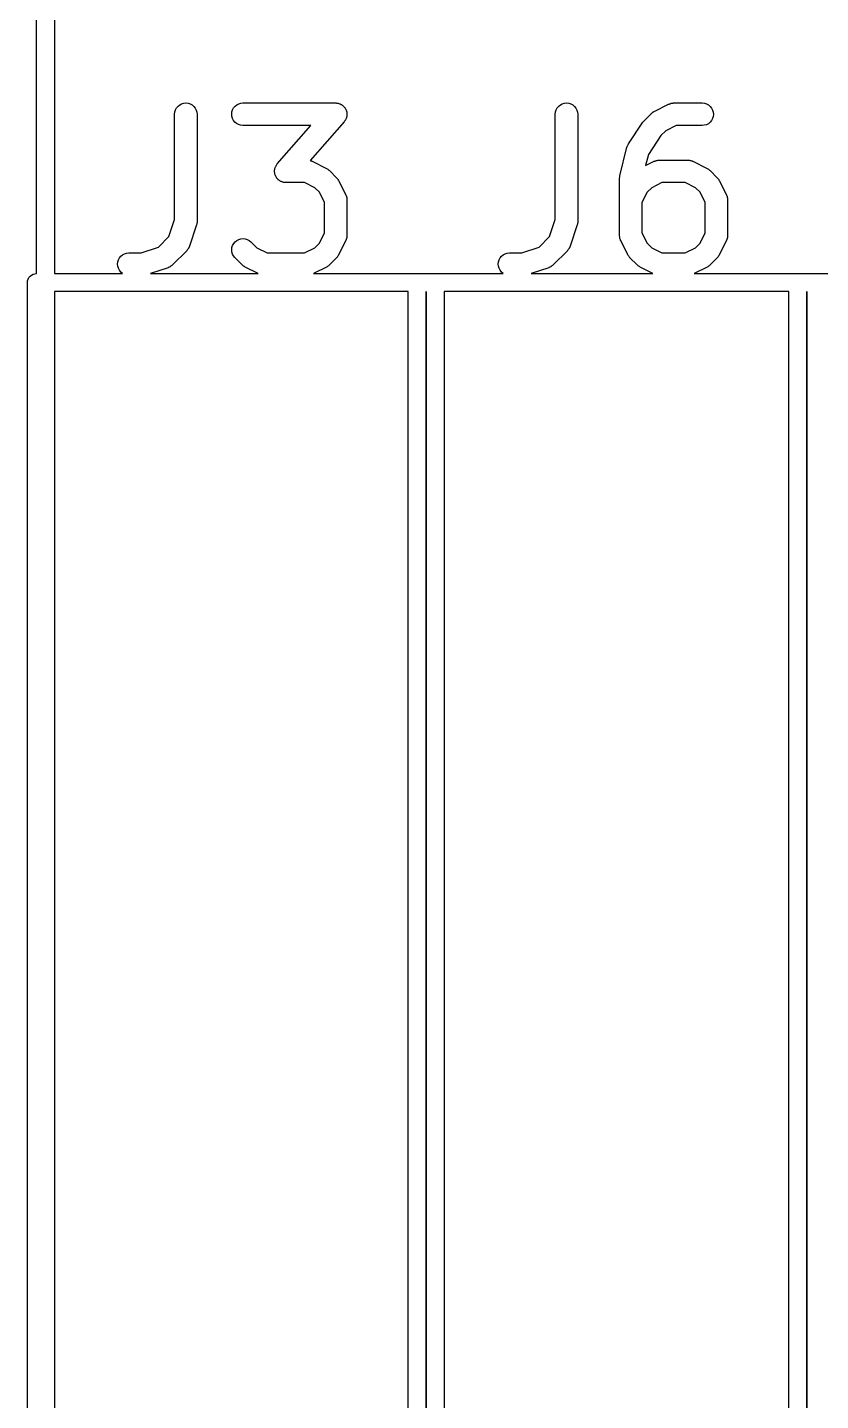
# Model space of a CAD drawing. Extents: x 66.2 to 106.7, y -141.1 to -95.9.
# Drawn here: x 95.13 to 100.42, y -116.62 to -107.46 of the extents above; entities that cross this region are included whole.
import ezdxf

# ---------------------------------------------------------------- set-up
doc = ezdxf.new("R2010")
doc.units = 0
doc.layers.add('BLACK', color=7, linetype='CONTINUOUS')

msp = doc.modelspace()

# ---------------------------------------------------------------- linework, layer by layer
at = {"layer": 'BLACK', "linetype": 'CONTINUOUS'}
for p, q in [((95.31, -101.603), (95.31, -109.1)), ((95.19, -109.1), (95.19, -101.66)), ((96.1117, -108.036), (96.1133, -108.022)), ((96.1133, -108.022), (96.1177, -108.008)), ((96.1177, -108.008), (96.1248, -107.995)), ((96.1248, -107.995), (96.1342, -107.984)), ((96.1342, -107.984), (96.1456, -107.975)), ((96.1456, -107.975), (96.1586, -107.968)), ((96.1586, -107.968), (96.1726, -107.964)), ((96.1726, -107.964), (96.1872, -107.962)), ((96.1872, -107.962), (96.2017, -107.964)), ((96.2017, -107.964), (96.2157, -107.968)), ((96.2157, -107.968), (96.2286, -107.975)), ((96.2286, -107.975), (96.2399, -107.985)), ((96.2399, -107.985), (96.2491, -107.996)), ((96.2491, -107.996), (96.256, -108.009)), ((96.256, -108.009), (96.2602, -108.023)), ((96.2602, -108.023), (96.2617, -108.037)), ((96.4926, -108.037), (96.4942, -108.022)), ((96.4942, -108.022), (96.4985, -108.008)), ((96.4985, -108.008), (96.5054, -107.995)), ((96.5054, -107.995), (96.5148, -107.984)), ((96.5148, -107.984), (96.5261, -107.975)), ((96.5261, -107.975), (96.539, -107.968)), ((96.539, -107.968), (96.5531, -107.964)), ((96.5531, -107.964), (96.5676, -107.962)), ((96.5676, -107.962), (97.1867, -107.962)), ((97.1867, -107.962), (97.1877, -107.962)), ((97.1877, -107.962), (97.1924, -107.963)), ((97.1924, -107.963), (97.1971, -107.963)), ((97.1971, -107.963), (97.1996, -107.964)), ((97.1996, -107.964), (97.2023, -107.964)), ((97.2023, -107.964), (97.2067, -107.965)), ((97.2067, -107.965), (97.2113, -107.967)), ((97.2113, -107.967), (97.2137, -107.968)), ((97.2137, -107.968), (97.2162, -107.968)), ((97.2162, -107.968), (97.2203, -107.971)), ((97.2203, -107.971), (97.2246, -107.973)), ((97.2246, -107.973), (97.2267, -107.974)), ((97.2267, -107.974), (97.229, -107.975)), ((97.229, -107.975), (97.2326, -107.979)), ((97.2326, -107.979), (97.2364, -107.981)), ((97.2364, -107.981), (97.2382, -107.983)), ((97.2382, -107.983), (97.2403, -107.985)), ((97.2403, -107.985), (97.2432, -107.989)), ((97.2432, -107.989), (97.2464, -107.992)), ((97.2464, -107.992), (97.2478, -107.994)), ((97.2478, -107.994), (97.2494, -107.996)), ((97.2494, -107.996), (97.2516, -108)), ((97.2516, -108), (97.2541, -108.004)), ((97.2541, -108.004), (97.255, -108.007)), ((97.255, -108.007), (97.2562, -108.009)), ((97.2562, -108.009), (97.2575, -108.014)), ((97.2575, -108.014), (97.2592, -108.018)), ((97.2592, -108.018), (97.2596, -108.021)), ((97.2596, -108.021), (97.2603, -108.023)), ((97.2603, -108.023), (97.2608, -108.028)), ((97.2608, -108.028), (97.2615, -108.033)), ((98.6517, -108.036), (98.6533, -108.022)), ((98.6533, -108.022), (98.6577, -108.008)), ((98.6577, -108.008), (98.6648, -107.995)), ((98.6648, -107.995), (98.6742, -107.984)), ((98.6742, -107.984), (98.6856, -107.975)), ((98.6856, -107.975), (98.6986, -107.968)), ((98.6986, -107.968), (98.7126, -107.964)), ((98.7126, -107.964), (98.7272, -107.962)), ((98.7272, -107.962), (98.7417, -107.964)), ((98.7417, -107.964), (98.7557, -107.968)), ((98.7557, -107.968), (98.7686, -107.975)), ((98.7686, -107.975), (98.7799, -107.985)), ((98.7799, -107.985), (98.7891, -107.996)), ((98.7891, -107.996), (98.796, -108.009)), ((98.796, -108.009), (98.8002, -108.023)), ((98.8002, -108.023), (98.8017, -108.037)), ((99.2934, -108.031), (99.2967, -108.029)), ((99.2967, -108.029), (99.2998, -108.026)), ((99.2998, -108.026), (99.3024, -108.024)), ((99.3024, -108.024), (99.3049, -108.022)), ((99.3049, -108.022), (99.3086, -108.02)), ((99.3086, -108.02), (99.3122, -108.018)), ((99.3122, -108.018), (99.4074, -107.97)), ((99.4074, -107.97), (99.4083, -107.97)), ((99.4083, -107.97), (99.4104, -107.969)), ((99.4104, -107.969), (99.4124, -107.968)), ((99.4124, -107.968), (99.4173, -107.967)), ((99.4173, -107.967), (99.4221, -107.965)), ((99.4221, -107.965), (99.4243, -107.964)), ((99.4243, -107.964), (99.4264, -107.964)), ((99.4264, -107.964), (99.4315, -107.963)), ((99.4315, -107.963), (99.4365, -107.963)), ((99.4365, -107.963), (99.4388, -107.963)), ((99.4388, -107.963), (99.441, -107.962)), ((99.441, -107.962), (99.6314, -107.962)), ((99.6314, -107.962), (99.6325, -107.962)), ((99.6325, -107.962), (99.647, -107.964)), ((99.647, -107.964), (99.661, -107.968)), ((99.661, -107.968), (99.6738, -107.975)), ((99.6738, -107.975), (99.685, -107.985)), ((99.685, -107.985), (99.6942, -107.996)), ((99.6942, -107.996), (99.701, -108.009)), ((99.701, -108.009), (99.7051, -108.023)), ((99.7051, -108.023), (99.7064, -108.038)), ((96.1117, -108.037), (96.1117, -108.036)), ((96.1117, -108.739), (96.1117, -108.037)), ((96.2617, -108.037), (96.2617, -108.752)), ((96.4939, -108.051), (96.4926, -108.037)), ((96.4981, -108.065), (96.4939, -108.051)), ((96.5049, -108.078), (96.4981, -108.065)), ((96.514, -108.09), (96.5049, -108.078)), ((96.5252, -108.099), (96.514, -108.09)), ((96.5381, -108.106), (96.5252, -108.099)), ((96.552, -108.111), (96.5381, -108.106)), ((96.5666, -108.112), (96.552, -108.111)), ((96.5676, -108.112), (96.5666, -108.112)), ((97.0214, -108.112), (96.5676, -108.112)), ((96.7969, -108.369), (97.0214, -108.112)), ((97.2431, -108.087), (97.0162, -108.346)), ((97.2459, -108.083), (97.2431, -108.087)), ((97.2488, -108.079), (97.2459, -108.083)), ((97.2501, -108.077), (97.2488, -108.079)), ((97.2516, -108.075), (97.2501, -108.077)), ((97.2536, -108.071), (97.2516, -108.075)), ((97.2558, -108.066), (97.2536, -108.071)), ((97.2566, -108.064), (97.2558, -108.066)), ((97.2577, -108.062), (97.2566, -108.064)), ((97.2587, -108.057), (97.2577, -108.062)), ((97.2601, -108.052), (97.2587, -108.057)), ((97.2604, -108.05), (97.2601, -108.052)), ((97.261, -108.047), (97.2604, -108.05)), ((97.2612, -108.043), (97.261, -108.047)), ((97.2617, -108.038), (97.2612, -108.043)), ((97.2615, -108.033), (97.2614, -108.035)), ((97.2614, -108.035), (97.2617, -108.038)), ((98.6517, -108.037), (98.6517, -108.036)), ((98.6517, -108.739), (98.6517, -108.037)), ((98.8017, -108.037), (98.8017, -108.752)), ((99.1405, -108.234), (99.2357, -108.091)), ((99.2357, -108.091), (99.2358, -108.091)), ((99.2358, -108.091), (99.2363, -108.09)), ((99.2358, -108.091), (99.2358, -108.091)), ((99.2358, -108.091), (99.2358, -108.091)), ((99.2363, -108.09), (99.2407, -108.085)), ((99.2407, -108.085), (99.2451, -108.08)), ((99.2451, -108.08), (99.2927, -108.032)), ((99.2927, -108.032), (99.2934, -108.031)), ((99.4587, -108.112), (99.3901, -108.147)), ((99.6314, -108.112), (99.4587, -108.112)), ((99.646, -108.111), (99.6314, -108.112)), ((99.66, -108.107), (99.646, -108.111)), ((99.6729, -108.1), (99.66, -108.107)), ((99.6843, -108.091), (99.6729, -108.1)), ((99.6936, -108.079), (99.6843, -108.091)), ((99.7006, -108.066), (99.6936, -108.079)), ((99.7049, -108.052), (99.7006, -108.066)), ((99.7064, -108.038), (99.7049, -108.052)), ((99.3564, -108.18), (99.2725, -108.306)), ((99.3901, -108.147), (99.3564, -108.18)), ((99.0825, -108.448), (99.1301, -108.257)), ((99.1301, -108.257), (99.1304, -108.256)), ((99.1304, -108.256), (99.1321, -108.252)), ((99.1321, -108.252), (99.1336, -108.247)), ((99.1336, -108.247), (99.1347, -108.245)), ((99.1347, -108.245), (99.1355, -108.243)), ((99.1355, -108.243), (99.1381, -108.238)), ((99.1381, -108.238), (99.1405, -108.234)), ((96.7813, -108.399), (96.7823, -108.394)), ((96.7823, -108.394), (96.7834, -108.392)), ((96.7834, -108.392), (96.7842, -108.389)), ((96.7842, -108.389), (96.7864, -108.385)), ((96.7864, -108.385), (96.7884, -108.381)), ((96.7884, -108.381), (96.7899, -108.379)), ((96.7899, -108.379), (96.7912, -108.376)), ((96.7912, -108.376), (96.7942, -108.373)), ((96.7942, -108.373), (96.7969, -108.369)), ((97.0162, -108.346), (97.0209, -108.348)), ((97.0209, -108.348), (97.0257, -108.349)), ((97.0257, -108.349), (97.0277, -108.35)), ((97.0277, -108.35), (97.0297, -108.351)), ((97.0297, -108.351), (97.125, -108.399)), ((99.2725, -108.306), (99.2539, -108.38)), ((99.2539, -108.38), (99.3122, -108.351)), ((99.3122, -108.351), (99.3131, -108.351)), ((99.3131, -108.351), (99.3152, -108.35)), ((99.3152, -108.35), (99.3171, -108.349)), ((99.3171, -108.349), (99.322, -108.348)), ((99.322, -108.348), (99.3269, -108.346)), ((99.3269, -108.346), (99.329, -108.345)), ((99.329, -108.345), (99.3311, -108.345)), ((99.3311, -108.345), (99.3363, -108.344)), ((99.3363, -108.344), (99.3413, -108.343)), ((99.3413, -108.343), (99.3435, -108.344)), ((99.3435, -108.344), (99.3457, -108.343)), ((99.3457, -108.343), (99.5362, -108.343)), ((99.5362, -108.343), (99.5372, -108.343)), ((99.5372, -108.343), (99.5394, -108.344)), ((99.5394, -108.344), (99.5416, -108.344)), ((99.5416, -108.344), (99.5467, -108.344)), ((99.5467, -108.344), (99.5518, -108.345)), ((99.5518, -108.345), (99.5539, -108.346)), ((99.5539, -108.346), (99.5561, -108.346)), ((99.5561, -108.346), (99.5609, -108.348)), ((99.5609, -108.348), (99.5657, -108.349)), ((99.5657, -108.349), (99.5677, -108.35)), ((99.5677, -108.35), (99.5697, -108.351)), ((99.5697, -108.351), (99.665, -108.399)), ((96.7783, -108.418), (96.7788, -108.413)), ((96.7786, -108.42), (96.7783, -108.418)), ((96.7785, -108.423), (96.7786, -108.42)), ((96.7792, -108.428), (96.7785, -108.423)), ((96.7788, -108.413), (96.779, -108.408)), ((96.779, -108.408), (96.7796, -108.406)), ((96.7797, -108.432), (96.7792, -108.428)), ((96.7796, -108.406), (96.7799, -108.403)), ((96.7804, -108.435), (96.7797, -108.432)), ((96.7799, -108.403), (96.7813, -108.399)), ((96.7808, -108.438), (96.7804, -108.435)), ((96.7825, -108.442), (96.7808, -108.438)), ((96.7838, -108.446), (96.7825, -108.442)), ((96.785, -108.449), (96.7838, -108.446)), ((96.7859, -108.451), (96.785, -108.449)), ((96.7884, -108.455), (96.7859, -108.451)), ((96.7906, -108.459), (96.7884, -108.455)), ((96.7922, -108.461), (96.7906, -108.459)), ((96.7936, -108.464), (96.7922, -108.461)), ((96.7968, -108.467), (96.7936, -108.464)), ((96.7997, -108.471), (96.7968, -108.467)), ((96.8018, -108.472), (96.7997, -108.471)), ((96.8036, -108.474), (96.8018, -108.472)), ((96.8074, -108.477), (96.8036, -108.474)), ((96.811, -108.48), (96.8074, -108.477)), ((96.8133, -108.481), (96.811, -108.48)), ((96.8154, -108.483), (96.8133, -108.481)), ((96.8197, -108.485), (96.8154, -108.483)), ((96.8238, -108.487), (96.8197, -108.485)), ((96.8263, -108.488), (96.8238, -108.487)), ((97.125, -108.399), (97.1259, -108.399)), ((97.1259, -108.399), (97.1294, -108.402)), ((97.1294, -108.402), (97.1332, -108.404)), ((97.1332, -108.404), (97.1356, -108.406)), ((97.1356, -108.406), (97.1382, -108.407)), ((97.1382, -108.407), (97.1412, -108.41)), ((97.1412, -108.41), (97.1445, -108.413)), ((97.1445, -108.413), (97.1921, -108.461)), ((97.1921, -108.461), (97.1928, -108.461)), ((97.1928, -108.461), (97.1954, -108.465)), ((97.1954, -108.465), (97.1983, -108.468)), ((97.1983, -108.468), (97.2, -108.47)), ((97.2, -108.47), (97.2019, -108.473)), ((97.2019, -108.473), (97.2039, -108.476)), ((97.2039, -108.476), (97.2061, -108.48)), ((97.2061, -108.48), (97.2537, -108.575)), ((99.0802, -108.465), (99.0804, -108.464)), ((99.0802, -108.466), (99.0802, -108.465)), ((99.0802, -108.847), (99.0802, -108.466)), ((99.0803, -108.462), (99.0812, -108.456)), ((99.0804, -108.464), (99.0803, -108.462)), ((99.0812, -108.456), (99.0819, -108.45)), ((99.0819, -108.45), (99.0823, -108.449)), ((99.0823, -108.449), (99.0825, -108.448)), ((99.665, -108.399), (99.6659, -108.399)), ((99.6659, -108.399), (99.6694, -108.402)), ((99.6694, -108.402), (99.6731, -108.404)), ((99.6731, -108.404), (99.6756, -108.406)), ((99.6756, -108.406), (99.6782, -108.407)), ((99.6782, -108.407), (99.6812, -108.41)), ((99.6812, -108.41), (99.6845, -108.413)), ((99.6845, -108.413), (99.7321, -108.461)), ((99.7321, -108.461), (99.7328, -108.461)), ((99.7328, -108.461), (99.7354, -108.465)), ((99.7354, -108.465), (99.7383, -108.468)), ((99.7383, -108.468), (99.74, -108.47)), ((99.74, -108.47), (99.7419, -108.473)), ((99.7419, -108.473), (99.7439, -108.476)), ((99.7439, -108.476), (99.7461, -108.48)), ((99.7461, -108.48), (99.7937, -108.575)), ((96.8287, -108.489), (96.8263, -108.488)), ((96.8333, -108.49), (96.8287, -108.489)), ((96.8377, -108.492), (96.8333, -108.49)), ((96.8404, -108.492), (96.8377, -108.492)), ((96.8429, -108.493), (96.8404, -108.492)), ((96.8476, -108.493), (96.8429, -108.493)), ((96.8523, -108.493), (96.8476, -108.493)), ((96.8533, -108.493), (96.8523, -108.493)), ((96.9785, -108.493), (96.8533, -108.493)), ((97.047, -108.528), (96.9785, -108.493)), ((97.0774, -108.558), (97.047, -108.528)), ((97.1117, -108.627), (97.0774, -108.558)), ((97.2537, -108.575), (97.2542, -108.576)), ((97.2542, -108.576), (97.255, -108.578)), ((97.255, -108.578), (97.256, -108.58)), ((99.2645, -108.558), (99.2302, -108.627)), ((99.2949, -108.528), (99.2645, -108.558)), ((99.3634, -108.493), (99.2949, -108.528)), ((99.5185, -108.493), (99.3634, -108.493)), ((99.587, -108.528), (99.5185, -108.493)), ((99.6174, -108.558), (99.587, -108.528)), ((99.6517, -108.627), (99.6174, -108.558)), ((99.7937, -108.575), (99.7942, -108.576)), ((99.7942, -108.576), (99.795, -108.578)), ((99.795, -108.578), (99.796, -108.58)), ((97.1117, -108.829), (97.1117, -108.627)), ((97.256, -108.58), (97.2575, -108.585)), ((97.2575, -108.585), (97.2593, -108.59)), ((97.2593, -108.59), (97.2596, -108.592)), ((97.2596, -108.592), (97.2602, -108.594)), ((97.2602, -108.594), (97.2607, -108.599)), ((97.2607, -108.599), (97.2615, -108.604)), ((97.2615, -108.604), (97.2615, -108.607)), ((97.2615, -108.607), (97.2617, -108.609)), ((97.2617, -108.609), (97.2617, -108.847)), ((99.2302, -108.627), (99.2302, -108.829)), ((99.6517, -108.829), (99.6517, -108.627)), ((99.796, -108.58), (99.7975, -108.585)), ((99.7975, -108.585), (99.7993, -108.59)), ((99.7993, -108.59), (99.7996, -108.592)), ((99.7996, -108.592), (99.8002, -108.594)), ((99.8002, -108.594), (99.8007, -108.599)), ((99.8007, -108.599), (99.8015, -108.604)), ((99.8015, -108.604), (99.8015, -108.607)), ((99.8015, -108.607), (99.8017, -108.609)), ((99.8017, -108.609), (99.8017, -108.847)), ((96.0735, -108.854), (96.1117, -108.739)), ((96.2611, -108.761), (96.2604, -108.764)), ((96.2612, -108.757), (96.2611, -108.761)), ((96.2617, -108.753), (96.2612, -108.757)), ((96.2617, -108.752), (96.2617, -108.753)), ((98.6135, -108.854), (98.6517, -108.739)), ((98.8011, -108.761), (98.8004, -108.764)), ((98.8012, -108.757), (98.8011, -108.761)), ((98.8017, -108.753), (98.8012, -108.757)), ((98.8017, -108.752), (98.8017, -108.753)), ((96.0033, -108.924), (96.0735, -108.854)), ((96.2578, -108.775), (96.2102, -108.918)), ((96.2588, -108.771), (96.2578, -108.775)), ((96.26, -108.767), (96.2588, -108.771)), ((96.2604, -108.764), (96.26, -108.767)), ((97.0774, -108.898), (97.1117, -108.829)), ((97.2615, -108.852), (97.2606, -108.857)), ((97.2617, -108.848), (97.2614, -108.85)), ((97.2614, -108.85), (97.2615, -108.852)), ((97.2617, -108.847), (97.2617, -108.848)), ((98.5433, -108.924), (98.6135, -108.854)), ((98.7978, -108.775), (98.7502, -108.918)), ((98.7988, -108.771), (98.7978, -108.775)), ((98.8, -108.767), (98.7988, -108.771)), ((98.8004, -108.764), (98.8, -108.767)), ((99.0805, -108.849), (99.0802, -108.847)), ((99.0804, -108.851), (99.0805, -108.849)), ((99.0812, -108.856), (99.0804, -108.851)), ((99.2302, -108.829), (99.2645, -108.898)), ((99.6174, -108.898), (99.6517, -108.829)), ((99.8015, -108.852), (99.8006, -108.857)), ((99.8017, -108.848), (99.8014, -108.85)), ((99.8014, -108.85), (99.8015, -108.852)), ((99.8017, -108.847), (99.8017, -108.848)), ((95.8888, -108.962), (96.0033, -108.924)), ((96.1935, -108.946), (96.1921, -108.948)), ((96.1951, -108.944), (96.1935, -108.946)), ((96.1981, -108.94), (96.1951, -108.944)), ((96.2014, -108.936), (96.1981, -108.94)), ((96.2024, -108.934), (96.2014, -108.936)), ((96.2037, -108.933), (96.2024, -108.934)), ((96.2059, -108.928), (96.2037, -108.933)), ((96.2083, -108.923), (96.2059, -108.928)), ((96.2089, -108.921), (96.2083, -108.923)), ((96.2099, -108.919), (96.2089, -108.921)), ((96.2102, -108.918), (96.2099, -108.919)), ((96.4926, -108.941), (96.4942, -108.927)), ((96.4939, -108.956), (96.4926, -108.941)), ((96.4942, -108.927), (96.4986, -108.913)), ((96.4986, -108.913), (96.5056, -108.9)), ((96.5056, -108.9), (96.515, -108.889)), ((96.515, -108.889), (96.5263, -108.88)), ((96.5263, -108.88), (96.5393, -108.873)), ((96.5393, -108.873), (96.5533, -108.869)), ((96.5533, -108.869), (96.5679, -108.867)), ((96.5679, -108.867), (96.5824, -108.869)), ((96.5824, -108.869), (96.5964, -108.873)), ((96.5964, -108.873), (96.6093, -108.88)), ((96.6093, -108.88), (96.6207, -108.889)), ((96.6207, -108.889), (96.6597, -108.928)), ((96.6597, -108.928), (96.7282, -108.962)), ((96.9785, -108.962), (97.047, -108.928)), ((97.047, -108.928), (97.0774, -108.898)), ((97.2537, -108.88), (97.2061, -108.976)), ((97.2545, -108.878), (97.2537, -108.88)), ((97.2556, -108.876), (97.2545, -108.878)), ((97.2571, -108.872), (97.2556, -108.876)), ((97.259, -108.867), (97.2571, -108.872)), ((97.2594, -108.865), (97.259, -108.867)), ((97.26, -108.862), (97.2594, -108.865)), ((97.2606, -108.857), (97.26, -108.862)), ((98.4288, -108.962), (98.5433, -108.924)), ((98.7335, -108.946), (98.7321, -108.948)), ((98.7351, -108.944), (98.7335, -108.946)), ((98.7381, -108.94), (98.7351, -108.944)), ((98.7414, -108.936), (98.7381, -108.94)), ((98.7424, -108.934), (98.7414, -108.936)), ((98.7437, -108.933), (98.7424, -108.934)), ((98.7459, -108.928), (98.7437, -108.933)), ((98.7483, -108.923), (98.7459, -108.928)), ((98.7489, -108.921), (98.7483, -108.923)), ((98.7499, -108.919), (98.7489, -108.921)), ((98.7502, -108.918), (98.7499, -108.919)), ((99.0817, -108.861), (99.0812, -108.856)), ((99.0823, -108.864), (99.0817, -108.861)), ((99.0826, -108.866), (99.0823, -108.864)), ((99.0844, -108.871), (99.0826, -108.866)), ((99.0859, -108.875), (99.0844, -108.871)), ((99.0869, -108.877), (99.0859, -108.875)), ((99.0877, -108.88), (99.0869, -108.877)), ((99.0882, -108.88), (99.0877, -108.88)), ((99.1358, -108.976), (99.0882, -108.88)), ((99.2645, -108.898), (99.2949, -108.928)), ((99.2949, -108.928), (99.3634, -108.962)), ((99.5185, -108.962), (99.587, -108.928)), ((99.587, -108.928), (99.6174, -108.898)), ((99.7937, -108.88), (99.7461, -108.976)), ((99.7945, -108.878), (99.7937, -108.88)), ((99.7956, -108.876), (99.7945, -108.878)), ((99.7971, -108.872), (99.7956, -108.876)), ((99.799, -108.867), (99.7971, -108.872)), ((99.7994, -108.865), (99.799, -108.867)), ((99.8, -108.862), (99.7994, -108.865)), ((99.8006, -108.857), (99.8, -108.862)), ((95.7307, -109.037), (95.7322, -109.022)), ((95.732, -109.051), (95.7307, -109.037)), ((95.7322, -109.022), (95.7366, -109.008)), ((95.7366, -109.008), (95.7435, -108.995)), ((95.7435, -108.995), (95.7529, -108.984)), ((95.7529, -108.984), (95.7642, -108.975)), ((95.7642, -108.975), (95.7771, -108.968)), ((95.7771, -108.968), (95.7911, -108.964)), ((95.7911, -108.964), (95.8057, -108.962)), ((95.8057, -108.962), (95.8888, -108.962)), ((96.1921, -108.948), (96.0968, -109.043)), ((96.498, -108.97), (96.4939, -108.956)), ((96.5047, -108.983), (96.498, -108.97)), ((96.5139, -108.994), (96.5047, -108.983)), ((96.5146, -108.995), (96.5139, -108.994)), ((96.5622, -109.043), (96.5146, -108.995)), ((96.7282, -108.962), (96.9785, -108.962)), ((97.1921, -108.995), (97.1445, -109.043)), ((97.1948, -108.992), (97.1921, -108.995)), ((97.1977, -108.989), (97.1948, -108.992)), ((97.1994, -108.986), (97.1977, -108.989)), ((97.2014, -108.984), (97.1994, -108.986)), ((97.2034, -108.98), (97.2014, -108.984)), ((97.2057, -108.977), (97.2034, -108.98)), ((97.2061, -108.976), (97.2057, -108.977)), ((98.2707, -109.037), (98.2722, -109.022)), ((98.272, -109.051), (98.2707, -109.037)), ((98.2722, -109.022), (98.2766, -109.008)), ((98.2766, -109.008), (98.2835, -108.995)), ((98.2835, -108.995), (98.2929, -108.984)), ((98.2929, -108.984), (98.3042, -108.975)), ((98.3042, -108.975), (98.3171, -108.968)), ((98.3171, -108.968), (98.3311, -108.964)), ((98.3311, -108.964), (98.3457, -108.962)), ((98.3457, -108.962), (98.4288, -108.962)), ((98.7321, -108.948), (98.6368, -109.043)), ((99.138, -108.979), (99.1358, -108.976)), ((99.14, -108.983), (99.138, -108.979)), ((99.1419, -108.985), (99.14, -108.983)), ((99.1436, -108.988), (99.1419, -108.985)), ((99.1465, -108.991), (99.1436, -108.988)), ((99.1491, -108.994), (99.1465, -108.991)), ((99.1498, -108.995), (99.1491, -108.994)), ((99.1974, -109.043), (99.1498, -108.995)), ((99.3634, -108.962), (99.5185, -108.962)), ((99.7321, -108.995), (99.6845, -109.043)), ((99.7348, -108.992), (99.7321, -108.995)), ((99.7377, -108.989), (99.7348, -108.992)), ((99.7394, -108.986), (99.7377, -108.989)), ((99.7414, -108.984), (99.7394, -108.986)), ((99.7434, -108.98), (99.7414, -108.984)), ((99.7457, -108.977), (99.7434, -108.98)), ((99.7461, -108.976), (99.7457, -108.977)), ((95.1343, -109.137), (95.1399, -109.127)), ((95.1399, -109.127), (95.1474, -109.117)), ((95.1474, -109.117), (95.1565, -109.11)), ((95.1565, -109.11), (95.1669, -109.104)), ((95.1669, -109.104), (95.1782, -109.101)), ((95.1782, -109.101), (95.1871, -109.1)), ((95.1871, -109.1), (95.1871, -109.1)), ((95.1871, -109.1), (95.19, -109.1)), ((95.31, -109.1), (95.7647, -109.1)), ((95.7362, -109.065), (95.732, -109.051)), ((95.743, -109.078), (95.7362, -109.065)), ((95.7521, -109.09), (95.743, -109.078)), ((95.7633, -109.099), (95.7521, -109.09)), ((95.7647, -109.1), (95.7633, -109.099)), ((96.0675, -109.061), (95.9503, -109.1)), ((95.9503, -109.1), (96.668, -109.1)), ((96.0695, -109.06), (96.0675, -109.061)), ((96.0717, -109.059), (96.0695, -109.06)), ((96.0762, -109.057), (96.0717, -109.059)), ((96.0809, -109.055), (96.0762, -109.057)), ((96.0827, -109.054), (96.0809, -109.055)), ((96.0847, -109.053), (96.0827, -109.054)), ((96.0887, -109.049), (96.0847, -109.053)), ((96.0928, -109.047), (96.0887, -109.049)), ((96.0944, -109.045), (96.0928, -109.047)), ((96.0961, -109.044), (96.0944, -109.045)), ((96.0968, -109.043), (96.0961, -109.044)), ((96.5655, -109.045), (96.5622, -109.043)), ((96.5685, -109.048), (96.5655, -109.045)), ((96.5711, -109.05), (96.5685, -109.048)), ((96.5735, -109.052), (96.5711, -109.05)), ((96.5772, -109.054), (96.5735, -109.052)), ((96.5808, -109.056), (96.5772, -109.054)), ((96.5817, -109.057), (96.5808, -109.056)), ((96.668, -109.1), (96.5817, -109.057)), ((97.125, -109.057), (97.0387, -109.1)), ((97.0387, -109.1), (97.7271, -109.1)), ((97.1285, -109.055), (97.125, -109.057)), ((97.1323, -109.053), (97.1285, -109.055)), ((97.1347, -109.051), (97.1323, -109.053)), ((97.1374, -109.049), (97.1347, -109.051)), ((97.1404, -109.046), (97.1374, -109.049)), ((97.1437, -109.044), (97.1404, -109.046)), ((97.1445, -109.043), (97.1437, -109.044)), ((97.7271, -109.1), (97.73, -109.1)), ((97.73, -109.1), (97.7329, -109.1)), ((97.7329, -109.1), (97.8471, -109.1)), ((97.8471, -109.1), (97.85, -109.1)), ((97.85, -109.1), (97.8529, -109.1)), ((97.8529, -109.1), (98.3047, -109.1)), ((98.2762, -109.065), (98.272, -109.051)), ((98.283, -109.078), (98.2762, -109.065)), ((98.2921, -109.09), (98.283, -109.078)), ((98.3033, -109.099), (98.2921, -109.09)), ((98.3047, -109.1), (98.3033, -109.099)), ((98.6075, -109.061), (98.4903, -109.1)), ((98.4903, -109.1), (99.3032, -109.1)), ((98.6095, -109.06), (98.6075, -109.061)), ((98.6117, -109.059), (98.6095, -109.06)), ((98.6162, -109.057), (98.6117, -109.059)), ((98.6209, -109.055), (98.6162, -109.057)), ((98.6227, -109.054), (98.6209, -109.055)), ((98.6247, -109.053), (98.6227, -109.054)), ((98.6287, -109.049), (98.6247, -109.053)), ((98.6328, -109.047), (98.6287, -109.049)), ((98.6344, -109.045), (98.6328, -109.047)), ((98.6361, -109.044), (98.6344, -109.045)), ((98.6368, -109.043), (98.6361, -109.044)), ((99.2007, -109.045), (99.1974, -109.043)), ((99.2037, -109.048), (99.2007, -109.045)), ((99.2063, -109.05), (99.2037, -109.048)), ((99.2088, -109.052), (99.2063, -109.05)), ((99.2125, -109.054), (99.2088, -109.052)), ((99.216, -109.056), (99.2125, -109.054)), ((99.2169, -109.057), (99.216, -109.056)), ((99.3032, -109.1), (99.2169, -109.057)), ((99.665, -109.057), (99.5787, -109.1)), ((99.5787, -109.1), (100.267, -109.1)), ((99.6685, -109.055), (99.665, -109.057)), ((99.6723, -109.053), (99.6685, -109.055)), ((99.6747, -109.051), (99.6723, -109.053)), ((99.6774, -109.049), (99.6747, -109.051)), ((99.6804, -109.046), (99.6774, -109.049)), ((99.6837, -109.044), (99.6804, -109.046)), ((99.6845, -109.043), (99.6837, -109.044)), ((100.267, -109.1), (100.27, -109.1)), ((100.27, -109.1), (100.273, -109.1)), ((100.273, -109.1), (100.387, -109.1)), ((100.387, -109.1), (100.39, -109.1)), ((100.39, -109.1), (100.393, -109.1)), ((100.393, -109.1), (100.845, -109.1)), ((95.1297, -109.16), (95.1309, -109.148)), ((95.13, -109.163), (95.1297, -109.16)), ((95.13, -121.917), (95.13, -109.163)), ((95.1309, -109.148), (95.1343, -109.137)), ((95.31, -109.22), (95.31, -121.86)), ((97.67, -109.22), (95.31, -109.22)), ((97.67, -121.86), (97.67, -109.22)), ((97.79, -109.22), (97.79, -121.86)), ((97.79, -121.86), (97.79, -109.22)), ((97.79, -109.22), (97.79, -109.22)), ((97.91, -109.22), (97.91, -121.86)), ((100.21, -109.22), (97.91, -109.22)), ((100.21, -121.86), (100.21, -109.22)), ((100.33, -109.22), (100.33, -121.86)), ((100.33, -121.86), (100.33, -109.22)), ((100.33, -109.22), (100.33, -109.22))]:
    msp.add_line(p, q, dxfattribs=at)

doc.saveas('drawing.dxf')
